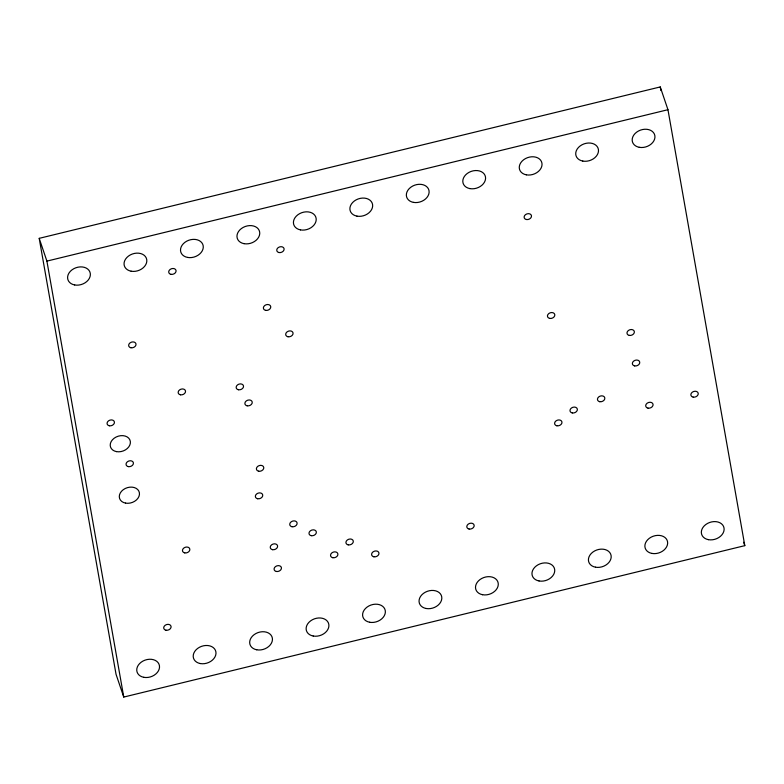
<?xml version="1.0" encoding="UTF-8"?>
<svg xmlns="http://www.w3.org/2000/svg" width="784" height="784" viewBox="0 0 784 784"><rect width="100%" height="100%" fill="white"/><g stroke="black" fill="none" stroke-linecap="round" stroke-linejoin="round"><path stroke-width="1.18" d="M39.2 238.346L660.246 86.936L667.958 109.701L744.8 545.654L123.754 697.064L116.042 674.299L39.2 238.346L46.903 261.111L123.754 697.064M46.903 261.111L667.958 109.701M743.644 542.234L744.8 545.654M660.246 86.936L660.883 90.542M116.493 451.623A10.329 7.801 -18.7 0 0 130.311 441.274A10.329 7.801 -18.7 0 0 114.131 438.246A10.329 7.801 -18.7 0 0 116.493 451.623M125.567 503.112A10.329 7.801 -18.7 0 0 139.395 492.764A10.329 7.801 -18.7 0 0 123.206 489.735A10.329 7.801 -18.7 0 0 125.567 503.112M184.75 552.896A3.783 2.862 -18.7 0 0 189.826 549.104A3.783 2.862 -18.7 0 0 183.887 547.987A3.783 2.862 -18.7 0 0 184.75 552.896M332.818 557.718A3.783 2.862 -18.7 0 0 337.884 553.925A3.783 2.862 -18.7 0 0 331.955 552.808A3.783 2.862 -18.7 0 0 332.818 557.718M469.087 529.043A3.783 2.862 -18.7 0 0 474.153 525.251A3.783 2.862 -18.7 0 0 468.224 524.133A3.783 2.862 -18.7 0 0 469.087 529.043M292.03 526.74A3.783 2.862 -18.7 0 0 297.097 522.948A3.783 2.862 -18.7 0 0 291.158 521.83A3.783 2.862 -18.7 0 0 292.03 526.74M556.885 425.79A3.783 2.862 -18.7 0 0 561.952 421.998A3.783 2.862 -18.7 0 0 556.013 420.89A3.783 2.862 -18.7 0 0 556.885 425.79M599.74 401.702A3.783 2.862 -18.7 0 0 604.807 397.909A3.783 2.862 -18.7 0 0 598.878 396.792A3.783 2.862 -18.7 0 0 599.74 401.702M629.278 335.395A3.783 2.862 -18.7 0 0 634.344 331.593A3.783 2.862 -18.7 0 0 628.405 330.485A3.783 2.862 -18.7 0 0 629.278 335.395M647.986 408.131A3.783 2.862 -18.7 0 0 653.052 404.328A3.783 2.862 -18.7 0 0 647.123 403.221A3.783 2.862 -18.7 0 0 647.986 408.131M693.154 397.116A3.783 2.862 -18.7 0 0 698.221 393.323A3.783 2.862 -18.7 0 0 692.282 392.206A3.783 2.862 -18.7 0 0 693.154 397.116M128.331 466.617A3.783 2.862 -18.7 0 0 133.398 462.825A3.783 2.862 -18.7 0 0 127.459 461.717A3.783 2.862 -18.7 0 0 128.331 466.617M170.981 274.341A3.783 2.862 -18.7 0 0 176.057 270.549A3.783 2.862 -18.7 0 0 170.118 269.441A3.783 2.862 -18.7 0 0 170.981 274.341M279.026 252.546A3.783 2.862 -18.7 0 0 284.092 248.753A3.783 2.862 -18.7 0 0 278.163 247.646A3.783 2.862 -18.7 0 0 279.026 252.546M549.731 318.412A3.783 2.862 -18.7 0 0 554.798 314.619A3.783 2.862 -18.7 0 0 548.869 313.502A3.783 2.862 -18.7 0 0 549.731 318.412M634.648 365.912A3.783 2.862 -18.7 0 0 639.724 362.11A3.783 2.862 -18.7 0 0 633.786 361.003A3.783 2.862 -18.7 0 0 634.648 365.912M526.407 219.52A3.783 2.862 -18.7 0 0 531.474 215.727A3.783 2.862 -18.7 0 0 525.545 214.61A3.783 2.862 -18.7 0 0 526.407 219.52M247.156 405.818A3.783 2.862 -18.7 0 0 252.223 402.025A3.783 2.862 -18.7 0 0 246.294 400.918A3.783 2.862 -18.7 0 0 247.156 405.818M238.434 389.756A3.783 2.862 -18.7 0 0 243.51 385.963A3.783 2.862 -18.7 0 0 237.572 384.856A3.783 2.862 -18.7 0 0 238.434 389.756M109.348 425.781A3.783 2.862 -18.7 0 0 114.415 421.988A3.783 2.862 -18.7 0 0 108.486 420.871A3.783 2.862 -18.7 0 0 109.348 425.781M258.681 471.213A3.783 2.862 -18.7 0 0 263.757 467.421A3.783 2.862 -18.7 0 0 257.818 466.304A3.783 2.862 -18.7 0 0 258.681 471.213M265.658 310.366A3.783 2.862 -18.7 0 0 270.735 306.573A3.783 2.862 -18.7 0 0 264.796 305.466A3.783 2.862 -18.7 0 0 265.658 310.366M348.214 544.87A3.783 2.862 -18.7 0 0 353.29 541.078A3.783 2.862 -18.7 0 0 347.351 539.96A3.783 2.862 -18.7 0 0 348.214 544.87M373.88 556.797A3.783 2.862 -18.7 0 0 378.946 553.004A3.783 2.862 -18.7 0 0 373.008 551.897A3.783 2.862 -18.7 0 0 373.88 556.797M311.268 535.688A3.783 2.862 -18.7 0 0 316.334 531.895A3.783 2.862 -18.7 0 0 310.405 530.788A3.783 2.862 -18.7 0 0 311.268 535.688M572.281 412.943A3.783 2.862 -18.7 0 0 577.347 409.15A3.783 2.862 -18.7 0 0 571.418 408.033A3.783 2.862 -18.7 0 0 572.281 412.943M165.992 630.218A3.783 2.862 -18.7 0 0 171.069 626.426A3.783 2.862 -18.7 0 0 165.13 625.309A3.783 2.862 -18.7 0 0 165.992 630.218M130.928 347.763A3.783 2.862 -18.7 0 0 135.995 343.97A3.783 2.862 -18.7 0 0 130.066 342.863A3.783 2.862 -18.7 0 0 130.928 347.763M276.36 571.477A3.783 2.862 -18.7 0 0 281.427 567.685A3.783 2.862 -18.7 0 0 275.498 566.577A3.783 2.862 -18.7 0 0 276.36 571.477M257.652 498.751A3.783 2.862 -18.7 0 0 262.718 494.949A3.783 2.862 -18.7 0 0 256.78 493.842A3.783 2.862 -18.7 0 0 257.652 498.751M272.518 549.682A3.783 2.862 -18.7 0 0 277.585 545.889A3.783 2.862 -18.7 0 0 271.656 544.782A3.783 2.862 -18.7 0 0 272.518 549.682M180.438 394.803A3.783 2.862 -18.7 0 0 185.514 391.01A3.783 2.862 -18.7 0 0 179.575 389.903A3.783 2.862 -18.7 0 0 180.438 394.803M287.983 336.757A3.783 2.862 -18.7 0 0 293.049 332.965A3.783 2.862 -18.7 0 0 287.111 331.848A3.783 2.862 -18.7 0 0 287.983 336.757M639.254 147.304A11.652 8.81 -18.7 0 0 654.856 135.622A11.652 8.81 -18.7 0 0 636.588 132.202A11.652 8.81 -18.7 0 0 639.254 147.304M582.796 161.073A11.652 8.81 -18.7 0 0 598.398 149.391A11.652 8.81 -18.7 0 0 580.131 145.971A11.652 8.81 -18.7 0 0 582.796 161.073M526.338 174.832A11.652 8.81 -18.7 0 0 541.94 163.16A11.652 8.81 -18.7 0 0 523.673 159.73A11.652 8.81 -18.7 0 0 526.338 174.832M469.871 188.601A11.652 8.81 -18.7 0 0 485.482 176.919A11.652 8.81 -18.7 0 0 467.215 173.499A11.652 8.81 -18.7 0 0 469.871 188.601M413.413 202.37A11.652 8.81 -18.7 0 0 429.024 190.688A11.652 8.81 -18.7 0 0 410.757 187.268A11.652 8.81 -18.7 0 0 413.413 202.37M356.955 216.129A11.652 8.81 -18.7 0 0 372.567 204.448A11.652 8.81 -18.7 0 0 354.299 201.027A11.652 8.81 -18.7 0 0 356.955 216.129M300.497 229.898A11.652 8.81 -18.7 0 0 316.109 218.217A11.652 8.81 -18.7 0 0 297.832 214.796A11.652 8.81 -18.7 0 0 300.497 229.898M244.04 243.667A11.652 8.81 -18.7 0 0 259.651 231.986A11.652 8.81 -18.7 0 0 241.374 228.565A11.652 8.81 -18.7 0 0 244.04 243.667M187.582 257.426A11.652 8.81 -18.7 0 0 203.183 245.745A11.652 8.81 -18.7 0 0 184.916 242.325A11.652 8.81 -18.7 0 0 187.582 257.426M131.124 271.195A11.652 8.81 -18.7 0 0 146.726 259.514A11.652 8.81 -18.7 0 0 128.458 256.094A11.652 8.81 -18.7 0 0 131.124 271.195M74.666 284.955A11.652 8.81 -18.7 0 0 90.268 273.273A11.652 8.81 -18.7 0 0 72.001 269.853A11.652 8.81 -18.7 0 0 74.666 284.955M708.413 539.666A11.652 8.81 -18.7 0 0 724.024 527.985A11.652 8.81 -18.7 0 0 705.747 524.565A11.652 8.81 -18.7 0 0 708.413 539.666M651.955 553.426A11.652 8.81 -18.7 0 0 667.556 541.744A11.652 8.81 -18.7 0 0 649.289 538.324A11.652 8.81 -18.7 0 0 651.955 553.426M595.497 567.195A11.652 8.81 -18.7 0 0 611.099 555.513A11.652 8.81 -18.7 0 0 592.831 552.093A11.652 8.81 -18.7 0 0 595.497 567.195M539.039 580.964A11.652 8.81 -18.7 0 0 554.641 569.282A11.652 8.81 -18.7 0 0 536.374 565.862A11.652 8.81 -18.7 0 0 539.039 580.964M482.581 594.723A11.652 8.81 -18.7 0 0 498.183 583.041A11.652 8.81 -18.7 0 0 479.916 579.621A11.652 8.81 -18.7 0 0 482.581 594.723M426.124 608.492A11.652 8.81 -18.7 0 0 441.725 596.81A11.652 8.81 -18.7 0 0 423.458 593.39A11.652 8.81 -18.7 0 0 426.124 608.492M369.656 622.251A11.652 8.81 -18.7 0 0 385.267 610.579A11.652 8.81 -18.7 0 0 367 607.149A11.652 8.81 -18.7 0 0 369.656 622.251M313.198 636.02A11.652 8.81 -18.7 0 0 328.81 624.338A11.652 8.81 -18.7 0 0 310.542 620.918A11.652 8.81 -18.7 0 0 313.198 636.02M256.74 649.789A11.652 8.81 -18.7 0 0 272.352 638.107A11.652 8.81 -18.7 0 0 254.085 634.687A11.652 8.81 -18.7 0 0 256.74 649.789M200.283 663.548A11.652 8.81 -18.7 0 0 215.894 651.867A11.652 8.81 -18.7 0 0 197.617 648.446A11.652 8.81 -18.7 0 0 200.283 663.548M143.825 677.317A11.652 8.81 -18.7 0 0 159.426 665.636A11.652 8.81 -18.7 0 0 141.159 662.215A11.652 8.81 -18.7 0 0 143.825 677.317"/></g></svg>
